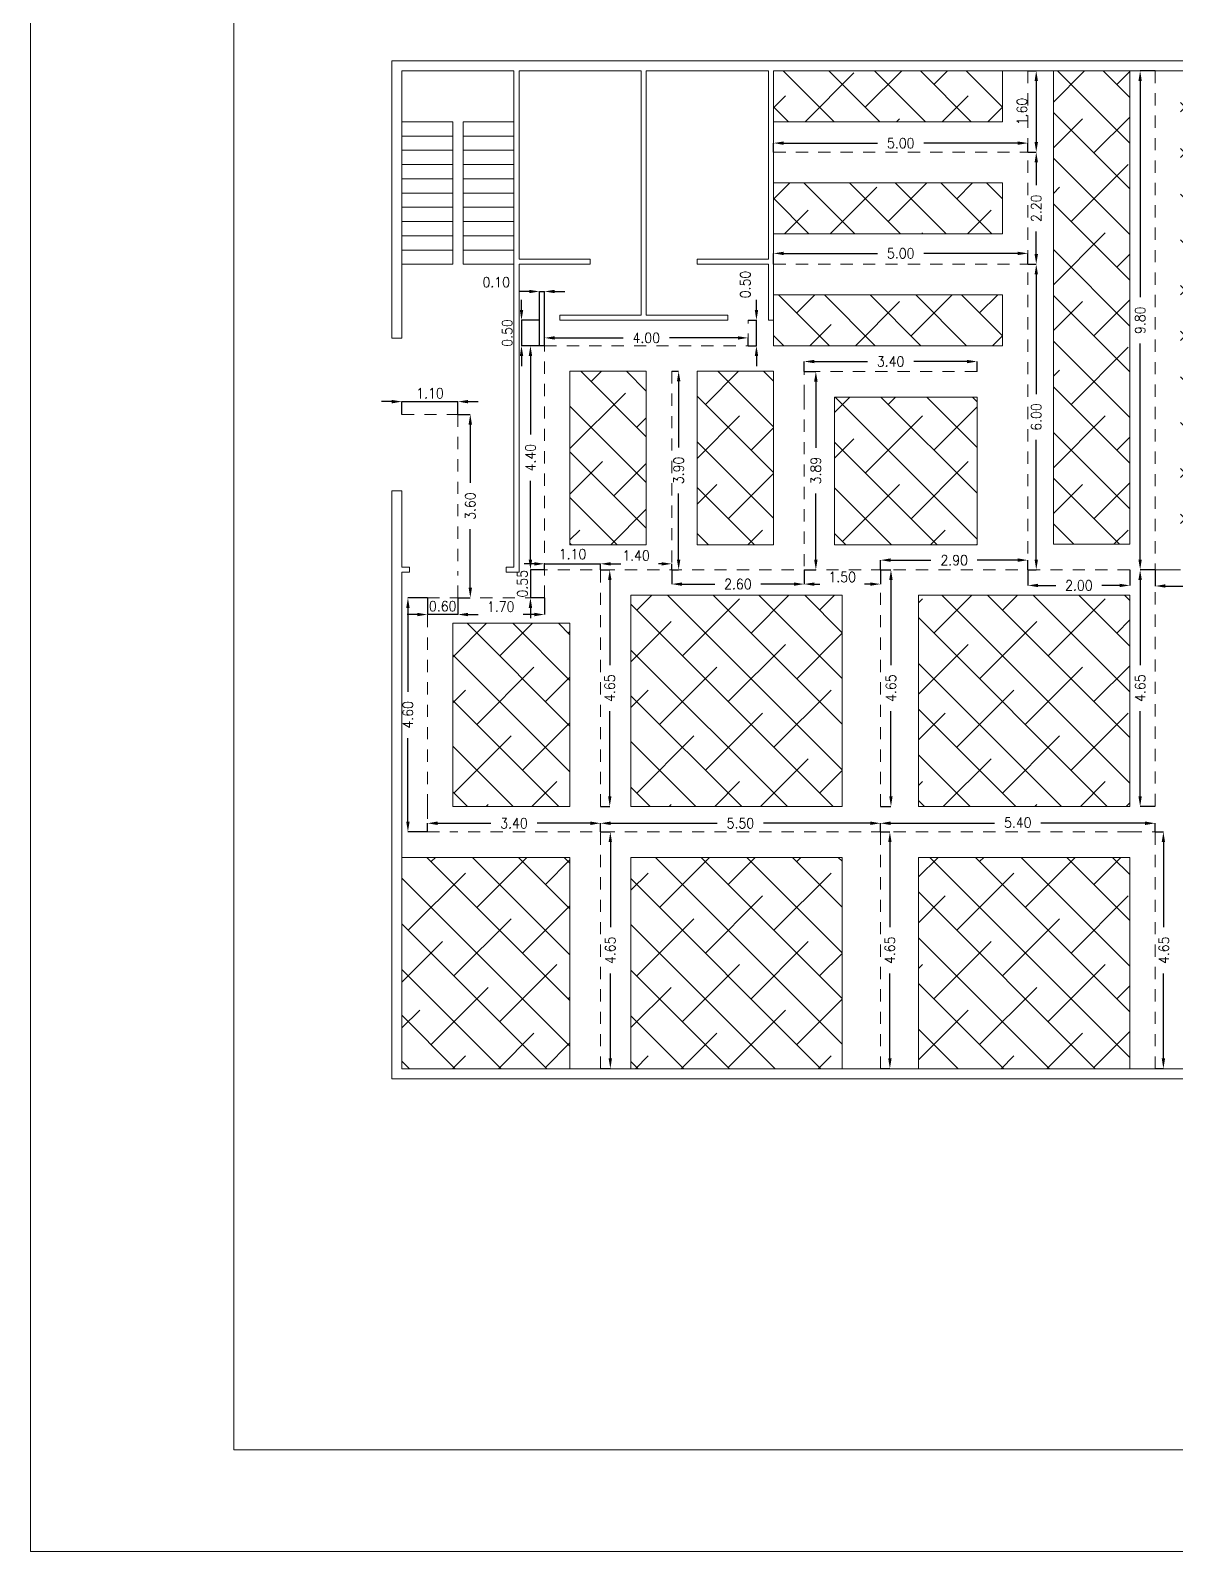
# Model space of a CAD drawing. Header units: inches. Extents: x 48 to 72981, y 3 to 49153.
# Drawn here: x 47.72 to 58.97, y 3 to 17.94 of the extents above; entities that cross this region are included whole.
import ezdxf

# ---------------------------------------------------------------- set-up
doc = ezdxf.new("R2010")
doc.units = ezdxf.units.IN
doc.linetypes.add('ACAD_ISO02W100', pattern=[15, 12, -3])
doc.layers.get('0').update_dxf_attribs({"lineweight": 9})
for name, color, linetype, lineweight in [('Plano1', 7, 'Continuous', 9), ('Plano3', 7, 'Continuous', 9), ('Plano3_rayas', 7, 'ACAD_ISO02W100', 9), ('VG', 7, 'Continuous', 9)]:
    doc.layers.add(name, color=color, linetype=linetype, lineweight=lineweight)
doc.styles.add('80-100', font='romans.shx', dxfattribs={"width": 0.9, "height": 0.1})
doc.dimstyles.new('MOD de 100_conlineas', dxfattribs={"dimtxt": 0.1, "dimasz": 0.1, "dimexe": 0, "dimexo": 0, "dimgap": 0.09, "dimtad": 1, "dimlfac": 2, "dimzin": 1, "dimdsep": 46, "dimtxsty": '80-100', "dimcen": 0.1, "dimclrd": 256, "dimclre": 256, "dimclrt": 256, "dimadec": 0, "dimazin": 0, "dimtfac": 1, "dimtix": 1, "dimtmove": 2, "dimatfit": 3, "dimfxl": 1, "dimtvp": 1.058824, "dimtolj": 1, "dimtzin": 1, "dimarcsym": 0})

# ---------------------------------------------------------------- blocks, each defined once
blk = doc.blocks.new('PLANTILLA')
at = {"layer": 'VG'}
for p, q in [((72862.71, 49224.711), (72862.71, 49195.011)), ((72864.71, 49196.011), (72864.71, 49223.711)), ((72903.71, 49196.011), (72864.71, 49196.011)), ((72862.71, 49195.011), (72904.71, 49195.011))]:
    blk.add_line(p, q, dxfattribs=at)
blk.add_lwpolyline([(72903.71, 49199.561), (72903.71, 49223.711), (72864.71, 49223.711), (72864.71, 49196.011), (72885.71, 49196.011), (72885.71, 49199.611)], dxfattribs=at)
blk = doc.blocks.new('*D247')
at = {"layer": 'Plano3', "lineweight": -2, "transparency": 16777216}
for p, q in [((51.268, 14.294), (51.168, 14.294)), ((51.368, 14.168), (51.368, 14.294)), ((51.368, 14.294), (51.918, 14.294)), ((51.918, 14.168), (51.918, 14.294)), ((52.018, 14.294), (52.118, 14.294))]:
    blk.add_line(p, q, dxfattribs=at)
at = {"layer": 'Plano3', "transparency": 16777216}
for points in [[(51.268, 14.311), (51.268, 14.277), (51.368, 14.294)], [(52.018, 14.311), (52.018, 14.277), (51.918, 14.294)]]:
    blk.add_solid(points, dxfattribs=at)
at = {"layer": 'Plano3', "transparency": 16777216, "insert": (51.643, 14.376), "char_height": 0.1, "attachment_point": 5, "style": '80-100'}
blk.add_mtext('\\A1;1.10', dxfattribs=at)
blk = doc.blocks.new('*D248')
at = {"layer": 'Plano3', "lineweight": -2, "transparency": 16777216}
for p, q in [((51.918, 14.168), (52.039, 14.168)), ((52.039, 14.068), (52.039, 13.495)), ((52.039, 12.468), (52.039, 13.04)), ((51.918, 12.368), (52.039, 12.368))]:
    blk.add_line(p, q, dxfattribs=at)
at = {"layer": 'Plano3', "transparency": 16777216}
for points in [[(52.022, 14.068), (52.056, 14.068), (52.039, 14.168)], [(52.022, 12.468), (52.056, 12.468), (52.039, 12.368)]]:
    blk.add_solid(points, dxfattribs=at)
at = {"layer": 'Plano3', "transparency": 16777216, "insert": (52.039, 13.268), "char_height": 0.1, "attachment_point": 5, "rotation": 90, "style": '80-100'}
blk.add_mtext('\\A1;3.60', dxfattribs=at)
blk = doc.blocks.new('*D249')
at = {"layer": 'Plano3', "lineweight": -2, "transparency": 16777216}
for p, q in [((51.618, 12.368), (51.618, 12.203)), ((51.918, 12.368), (51.918, 12.203)), ((51.518, 12.203), (51.418, 12.203)), ((51.918, 12.203), (51.618, 12.203)), ((52.018, 12.203), (52.118, 12.203))]:
    blk.add_line(p, q, dxfattribs=at)
at = {"layer": 'Plano3', "transparency": 16777216}
for points in [[(51.518, 12.22), (51.518, 12.186), (51.618, 12.203)], [(52.018, 12.22), (52.018, 12.186), (51.918, 12.203)]]:
    blk.add_solid(points, dxfattribs=at)
at = {"layer": 'Plano3', "transparency": 16777216, "insert": (51.768, 12.285), "char_height": 0.1, "attachment_point": 5, "style": '80-100'}
blk.add_mtext('\\A1;0.60', dxfattribs=at)
blk = doc.blocks.new('*D250')
at = {"layer": 'Plano3', "lineweight": -2, "transparency": 16777216}
for p, q in [((51.618, 12.368), (51.426, 12.368)), ((51.426, 12.268), (51.426, 11.445)), ((51.426, 10.168), (51.426, 10.99)), ((51.618, 10.068), (51.426, 10.068))]:
    blk.add_line(p, q, dxfattribs=at)
at = {"layer": 'Plano3', "transparency": 16777216}
for points in [[(51.41, 12.268), (51.443, 12.268), (51.426, 12.368)], [(51.41, 10.168), (51.443, 10.168), (51.426, 10.068)]]:
    blk.add_solid(points, dxfattribs=at)
at = {"layer": 'Plano3', "transparency": 16777216, "insert": (51.426, 11.218), "char_height": 0.1, "attachment_point": 5, "rotation": 90, "style": '80-100'}
blk.add_mtext('\\A1;4.60', dxfattribs=at)
blk = doc.blocks.new('*D245')
at = {"layer": 'Plano3', "lineweight": -2, "transparency": 16777216}
for p, q in [((53.318, 10.068), (53.415, 10.068)), ((53.415, 9.968), (53.415, 9.132)), ((53.415, 7.843), (53.415, 8.678)), ((53.318, 7.743), (53.415, 7.743))]:
    blk.add_line(p, q, dxfattribs=at)
at = {"layer": 'Plano3', "transparency": 16777216}
for points in [[(53.398, 9.968), (53.431, 9.968), (53.415, 10.068)], [(53.398, 7.843), (53.431, 7.843), (53.415, 7.743)]]:
    blk.add_solid(points, dxfattribs=at)
at = {"layer": 'Plano3', "transparency": 16777216, "insert": (53.415, 8.905), "char_height": 0.1, "attachment_point": 5, "rotation": 90, "style": '80-100'}
blk.add_mtext('\\A1;4.65', dxfattribs=at)
blk = doc.blocks.new('*D251')
at = {"layer": 'Plano3', "lineweight": -2, "transparency": 16777216}
for p, q in [((53.318, 12.643), (53.409, 12.643)), ((53.409, 12.543), (53.409, 11.707)), ((53.409, 10.418), (53.409, 11.253)), ((53.318, 10.318), (53.409, 10.318))]:
    blk.add_line(p, q, dxfattribs=at)
at = {"layer": 'Plano3', "transparency": 16777216}
for points in [[(53.393, 12.543), (53.426, 12.543), (53.409, 12.643)], [(53.393, 10.418), (53.426, 10.418), (53.409, 10.318)]]:
    blk.add_solid(points, dxfattribs=at)
at = {"layer": 'Plano3', "transparency": 16777216, "insert": (53.409, 11.48), "char_height": 0.1, "attachment_point": 5, "rotation": 90, "style": '80-100'}
blk.add_mtext('\\A1;4.65', dxfattribs=at)
blk = doc.blocks.new('*D252')
at = {"layer": 'Plano3', "lineweight": -2, "transparency": 16777216}
for p, q in [((51.918, 12.368), (51.918, 12.203)), ((52.768, 12.368), (52.768, 12.203)), ((52.018, 12.203), (52.117, 12.203)), ((52.668, 12.203), (52.559, 12.203))]:
    blk.add_line(p, q, dxfattribs=at)
at = {"layer": 'Plano3', "transparency": 16777216}
for points in [[(52.018, 12.22), (52.018, 12.186), (51.918, 12.203)], [(52.668, 12.22), (52.668, 12.186), (52.768, 12.203)]]:
    blk.add_solid(points, dxfattribs=at)
at = {"layer": 'Plano3', "transparency": 16777216, "insert": (52.338, 12.28), "char_height": 0.1, "attachment_point": 5, "style": '80-100'}
blk.add_mtext('\\A1;1.70', dxfattribs=at)
blk = doc.blocks.new('*D253')
at = {"layer": 'Plano3', "lineweight": -2, "transparency": 16777216}
for p, q in [((52.63, 12.743), (52.63, 12.843)), ((52.768, 12.643), (52.63, 12.643)), ((52.63, 12.643), (52.63, 12.368)), ((52.768, 12.368), (52.63, 12.368)), ((52.63, 12.268), (52.63, 12.168))]:
    blk.add_line(p, q, dxfattribs=at)
at = {"layer": 'Plano3', "transparency": 16777216}
for points in [[(52.613, 12.743), (52.647, 12.743), (52.63, 12.643)], [(52.613, 12.268), (52.647, 12.268), (52.63, 12.368)]]:
    blk.add_solid(points, dxfattribs=at)
at = {"layer": 'Plano3', "transparency": 16777216, "insert": (52.551, 12.505), "char_height": 0.1, "attachment_point": 5, "rotation": 90, "style": '80-100'}
blk.add_mtext('\\A1;0.55', dxfattribs=at)
blk = doc.blocks.new('*D254')
at = {"layer": 'Plano3', "lineweight": -2, "transparency": 16777216}
for p, q in [((52.542, 15.193), (52.542, 15.293)), ((52.718, 15.093), (52.542, 15.093)), ((52.542, 15.093), (52.542, 14.843)), ((52.718, 14.843), (52.542, 14.843)), ((52.542, 14.743), (52.542, 14.643))]:
    blk.add_line(p, q, dxfattribs=at)
at = {"layer": 'Plano3', "transparency": 16777216}
for points in [[(52.526, 15.193), (52.559, 15.193), (52.542, 15.093)], [(52.526, 14.743), (52.559, 14.743), (52.542, 14.843)]]:
    blk.add_solid(points, dxfattribs=at)
at = {"layer": 'Plano3', "transparency": 16777216, "insert": (52.402, 14.968), "char_height": 0.1, "attachment_point": 5, "rotation": 90, "style": '80-100'}
blk.add_mtext('\\A1;0.50', dxfattribs=at)
blk = doc.blocks.new('*D255')
at = {"layer": 'Plano3', "lineweight": -2, "transparency": 16777216}
for p, q in [((52.768, 14.843), (52.768, 14.92)), ((52.868, 14.92), (53.54, 14.92)), ((54.668, 14.92), (53.995, 14.92)), ((54.768, 14.843), (54.768, 14.92))]:
    blk.add_line(p, q, dxfattribs=at)
at = {"layer": 'Plano3', "transparency": 16777216}
for points in [[(52.868, 14.936), (52.868, 14.903), (52.768, 14.92)], [(54.668, 14.936), (54.668, 14.903), (54.768, 14.92)]]:
    blk.add_solid(points, dxfattribs=at)
at = {"layer": 'Plano3', "transparency": 16777216, "insert": (53.768, 14.92), "char_height": 0.1, "attachment_point": 5, "style": '80-100'}
blk.add_mtext('\\A1;4.00', dxfattribs=at)
blk = doc.blocks.new('*D256')
at = {"layer": 'Plano3', "lineweight": -2, "transparency": 16777216}
for p, q in [((52.768, 14.843), (52.63, 14.843)), ((52.63, 14.743), (52.63, 13.97)), ((52.63, 12.743), (52.63, 13.515)), ((52.768, 12.643), (52.63, 12.643))]:
    blk.add_line(p, q, dxfattribs=at)
at = {"layer": 'Plano3', "transparency": 16777216}
for points in [[(52.613, 14.743), (52.647, 14.743), (52.63, 14.843)], [(52.613, 12.743), (52.647, 12.743), (52.63, 12.643)]]:
    blk.add_solid(points, dxfattribs=at)
at = {"layer": 'Plano3', "transparency": 16777216, "insert": (52.63, 13.743), "char_height": 0.1, "attachment_point": 5, "rotation": 90, "style": '80-100'}
blk.add_mtext('\\A1;4.40', dxfattribs=at)
blk = doc.blocks.new('*D257')
at = {"layer": 'Plano3', "lineweight": -2, "transparency": 16777216}
for p, q in [((52.618, 15.376), (52.518, 15.376)), ((52.718, 14.843), (52.718, 15.376)), ((52.718, 15.376), (52.768, 15.376)), ((52.768, 14.843), (52.768, 15.376)), ((52.868, 15.376), (52.968, 15.376))]:
    blk.add_line(p, q, dxfattribs=at)
at = {"layer": 'Plano3', "transparency": 16777216}
for points in [[(52.618, 15.392), (52.618, 15.359), (52.718, 15.376)], [(52.868, 15.392), (52.868, 15.359), (52.768, 15.376)]]:
    blk.add_solid(points, dxfattribs=at)
at = {"layer": 'Plano3', "transparency": 16777216, "insert": (52.294, 15.467), "char_height": 0.1, "attachment_point": 5, "style": '80-100'}
blk.add_mtext('\\A1;0.10', dxfattribs=at)
blk = doc.blocks.new('*D258')
at = {"layer": 'Plano3', "lineweight": -2, "transparency": 16777216}
for p, q in [((54.85, 15.193), (54.85, 15.293)), ((54.768, 15.093), (54.85, 15.093)), ((54.85, 14.843), (54.85, 15.093)), ((54.768, 14.843), (54.85, 14.843)), ((54.85, 14.743), (54.85, 14.643))]:
    blk.add_line(p, q, dxfattribs=at)
at = {"layer": 'Plano3', "transparency": 16777216}
for points in [[(54.834, 15.193), (54.867, 15.193), (54.85, 15.093)], [(54.834, 14.743), (54.867, 14.743), (54.85, 14.843)]]:
    blk.add_solid(points, dxfattribs=at)
at = {"layer": 'Plano3', "transparency": 16777216, "insert": (54.741, 15.444), "char_height": 0.1, "attachment_point": 5, "rotation": 90, "style": '80-100'}
blk.add_mtext('\\A1;0.50', dxfattribs=at)
blk = doc.blocks.new('*D259')
at = {"layer": 'Plano3', "lineweight": -2, "transparency": 16777216}
for p, q in [((52.668, 12.701), (52.568, 12.701)), ((52.768, 12.643), (52.768, 12.701)), ((52.768, 12.701), (53.318, 12.701)), ((53.318, 12.643), (53.318, 12.701)), ((53.418, 12.701), (53.518, 12.701))]:
    blk.add_line(p, q, dxfattribs=at)
at = {"layer": 'Plano3', "transparency": 16777216}
for points in [[(52.668, 12.717), (52.668, 12.684), (52.768, 12.701)], [(53.418, 12.717), (53.418, 12.684), (53.318, 12.701)]]:
    blk.add_solid(points, dxfattribs=at)
at = {"layer": 'Plano3', "transparency": 16777216, "insert": (53.044, 12.796), "char_height": 0.1, "attachment_point": 5, "style": '80-100'}
blk.add_mtext('\\A1;1.10', dxfattribs=at)
blk = doc.blocks.new('*D260')
at = {"layer": 'Plano3', "lineweight": -2, "transparency": 16777216}
for p, q in [((53.318, 10.068), (53.318, 10.153)), ((53.418, 10.153), (54.465, 10.153)), ((55.968, 10.153), (54.92, 10.153)), ((56.068, 10.068), (56.068, 10.153))]:
    blk.add_line(p, q, dxfattribs=at)
at = {"layer": 'Plano3', "transparency": 16777216}
for points in [[(53.418, 10.17), (53.418, 10.136), (53.318, 10.153)], [(55.968, 10.17), (55.968, 10.136), (56.068, 10.153)]]:
    blk.add_solid(points, dxfattribs=at)
at = {"layer": 'Plano3', "transparency": 16777216, "insert": (54.693, 10.153), "char_height": 0.1, "attachment_point": 5, "style": '80-100'}
blk.add_mtext('\\A1;5.50', dxfattribs=at)
blk = doc.blocks.new('*D261')
at = {"layer": 'Plano3', "lineweight": -2, "transparency": 16777216}
for p, q in [((51.618, 10.068), (51.618, 10.153)), ((51.718, 10.153), (52.24, 10.153)), ((53.218, 10.153), (52.695, 10.153)), ((53.318, 10.068), (53.318, 10.153))]:
    blk.add_line(p, q, dxfattribs=at)
at = {"layer": 'Plano3', "transparency": 16777216}
for points in [[(51.718, 10.17), (51.718, 10.136), (51.618, 10.153)], [(53.218, 10.17), (53.218, 10.136), (53.318, 10.153)]]:
    blk.add_solid(points, dxfattribs=at)
at = {"layer": 'Plano3', "transparency": 16777216, "insert": (52.468, 10.153), "char_height": 0.1, "attachment_point": 5, "style": '80-100'}
blk.add_mtext('\\A1;3.40', dxfattribs=at)
blk = doc.blocks.new('*D263')
at = {"layer": 'Plano3', "lineweight": -2, "transparency": 16777216}
for p, q in [((56.068, 10.068), (56.161, 10.068)), ((56.161, 9.968), (56.161, 9.132)), ((56.161, 7.843), (56.161, 8.678)), ((56.068, 7.743), (56.161, 7.743))]:
    blk.add_line(p, q, dxfattribs=at)
at = {"layer": 'Plano3', "transparency": 16777216}
for points in [[(56.145, 9.968), (56.178, 9.968), (56.161, 10.068)], [(56.145, 7.843), (56.178, 7.843), (56.161, 7.743)]]:
    blk.add_solid(points, dxfattribs=at)
at = {"layer": 'Plano3', "transparency": 16777216, "insert": (56.161, 8.905), "char_height": 0.1, "attachment_point": 5, "rotation": 90, "style": '80-100'}
blk.add_mtext('\\A1;4.65', dxfattribs=at)
blk = doc.blocks.new('*D264')
at = {"layer": 'Plano3', "lineweight": -2, "transparency": 16777216}
for p, q in [((56.068, 12.643), (56.172, 12.643)), ((56.172, 12.543), (56.172, 11.707)), ((56.172, 10.418), (56.172, 11.253)), ((56.068, 10.318), (56.172, 10.318))]:
    blk.add_line(p, q, dxfattribs=at)
at = {"layer": 'Plano3', "transparency": 16777216}
for points in [[(56.155, 12.543), (56.188, 12.543), (56.172, 12.643)], [(56.155, 10.418), (56.188, 10.418), (56.172, 10.318)]]:
    blk.add_solid(points, dxfattribs=at)
at = {"layer": 'Plano3', "transparency": 16777216, "insert": (56.172, 11.48), "char_height": 0.1, "attachment_point": 5, "rotation": 90, "style": '80-100'}
blk.add_mtext('\\A1;4.65', dxfattribs=at)
blk = doc.blocks.new('*D265')
at = {"layer": 'Plano3', "lineweight": -2, "transparency": 16777216}
for p, q in [((53.318, 12.643), (53.318, 12.701)), ((53.418, 12.701), (53.447, 12.701)), ((53.918, 12.701), (53.889, 12.701)), ((54.018, 12.643), (54.018, 12.701))]:
    blk.add_line(p, q, dxfattribs=at)
at = {"layer": 'Plano3', "transparency": 16777216}
for points in [[(53.418, 12.717), (53.418, 12.684), (53.318, 12.701)], [(53.918, 12.717), (53.918, 12.684), (54.018, 12.701)]]:
    blk.add_solid(points, dxfattribs=at)
at = {"layer": 'Plano3', "transparency": 16777216, "insert": (53.668, 12.782), "char_height": 0.1, "attachment_point": 5, "style": '80-100'}
blk.add_mtext('\\A1;1.40', dxfattribs=at)
blk = doc.blocks.new('*D266')
at = {"layer": 'Plano3', "lineweight": -2, "transparency": 16777216}
for p, q in [((54.018, 14.593), (54.086, 14.593)), ((54.086, 14.493), (54.086, 13.845)), ((54.086, 12.743), (54.086, 13.39)), ((54.018, 12.643), (54.086, 12.643))]:
    blk.add_line(p, q, dxfattribs=at)
at = {"layer": 'Plano3', "transparency": 16777216}
for points in [[(54.069, 14.493), (54.103, 14.493), (54.086, 14.593)], [(54.069, 12.743), (54.103, 12.743), (54.086, 12.643)]]:
    blk.add_solid(points, dxfattribs=at)
at = {"layer": 'Plano3', "transparency": 16777216, "insert": (54.086, 13.618), "char_height": 0.1, "attachment_point": 5, "rotation": 90, "style": '80-100'}
blk.add_mtext('\\A1;3.90', dxfattribs=at)
blk = doc.blocks.new('*D267')
at = {"layer": 'Plano3', "lineweight": -2, "transparency": 16777216}
for p, q in [((55.318, 12.643), (55.318, 12.502)), ((56.068, 12.643), (56.068, 12.502)), ((55.418, 12.502), (55.472, 12.502)), ((55.968, 12.502), (55.913, 12.502))]:
    blk.add_line(p, q, dxfattribs=at)
at = {"layer": 'Plano3', "transparency": 16777216}
for points in [[(55.418, 12.518), (55.418, 12.485), (55.318, 12.502)], [(55.968, 12.518), (55.968, 12.485), (56.068, 12.502)]]:
    blk.add_solid(points, dxfattribs=at)
at = {"layer": 'Plano3', "transparency": 16777216, "insert": (55.693, 12.571), "char_height": 0.1, "attachment_point": 5, "style": '80-100'}
blk.add_mtext('\\A1;1.50', dxfattribs=at)
blk = doc.blocks.new('*D246')
at = {"layer": 'Plano3', "lineweight": -2, "transparency": 16777216}
for p, q in [((54.018, 12.643), (54.018, 12.502)), ((55.318, 12.643), (55.318, 12.502)), ((54.118, 12.502), (54.44, 12.502)), ((55.218, 12.502), (54.895, 12.502))]:
    blk.add_line(p, q, dxfattribs=at)
at = {"layer": 'Plano3', "transparency": 16777216}
for points in [[(54.118, 12.518), (54.118, 12.485), (54.018, 12.502)], [(55.218, 12.518), (55.218, 12.485), (55.318, 12.502)]]:
    blk.add_solid(points, dxfattribs=at)
at = {"layer": 'Plano3', "transparency": 16777216, "insert": (54.668, 12.502), "char_height": 0.1, "attachment_point": 5, "style": '80-100'}
blk.add_mtext('\\A1;2.60', dxfattribs=at)
blk = doc.blocks.new('*D268')
at = {"layer": 'Plano3', "lineweight": -2, "transparency": 16777216}
for p, q in [((57.518, 17.543), (57.599, 17.543)), ((57.599, 17.443), (57.599, 16.843)), ((57.518, 16.743), (57.599, 16.743))]:
    blk.add_line(p, q, dxfattribs=at)
at = {"layer": 'Plano3', "transparency": 16777216}
for points in [[(57.583, 17.443), (57.616, 17.443), (57.599, 17.543)], [(57.583, 16.843), (57.616, 16.843), (57.599, 16.743)]]:
    blk.add_solid(points, dxfattribs=at)
at = {"layer": 'Plano3', "transparency": 16777216, "insert": (57.459, 17.143), "char_height": 0.1, "attachment_point": 5, "rotation": 90, "style": '80-100'}
blk.add_mtext('\\A1;1.60', dxfattribs=at)
blk = doc.blocks.new('*D269')
at = {"layer": 'Plano3', "lineweight": -2, "transparency": 16777216}
for p, q in [((57.518, 16.743), (57.599, 16.743)), ((57.599, 16.643), (57.599, 16.42)), ((57.599, 15.743), (57.599, 15.965)), ((57.518, 15.643), (57.599, 15.643))]:
    blk.add_line(p, q, dxfattribs=at)
at = {"layer": 'Plano3', "transparency": 16777216}
for points in [[(57.583, 16.643), (57.616, 16.643), (57.599, 16.743)], [(57.583, 15.743), (57.616, 15.743), (57.599, 15.643)]]:
    blk.add_solid(points, dxfattribs=at)
at = {"layer": 'Plano3', "transparency": 16777216, "insert": (57.599, 16.193), "char_height": 0.1, "attachment_point": 5, "rotation": 90, "style": '80-100'}
blk.add_mtext('\\A1;2.20', dxfattribs=at)
blk = doc.blocks.new('*D270')
at = {"layer": 'Plano3', "lineweight": -2, "transparency": 16777216}
for p, q in [((57.518, 15.643), (57.599, 15.643)), ((57.599, 15.543), (57.599, 14.368)), ((57.599, 12.743), (57.599, 13.918)), ((57.518, 12.643), (57.599, 12.643))]:
    blk.add_line(p, q, dxfattribs=at)
at = {"layer": 'Plano3', "transparency": 16777216}
for points in [[(57.583, 15.543), (57.616, 15.543), (57.599, 15.643)], [(57.583, 12.743), (57.616, 12.743), (57.599, 12.643)]]:
    blk.add_solid(points, dxfattribs=at)
at = {"layer": 'Plano3', "transparency": 16777216, "insert": (57.599, 14.143), "char_height": 0.1, "attachment_point": 5, "rotation": 90, "style": '80-100'}
blk.add_mtext('\\A1;6.00', dxfattribs=at)
blk = doc.blocks.new('*D271')
at = {"layer": 'Plano3', "lineweight": -2, "transparency": 16777216}
for p, q in [((55.018, 16.743), (55.018, 16.833)), ((55.118, 16.833), (56.04, 16.833)), ((57.418, 16.833), (56.495, 16.833)), ((57.518, 16.743), (57.518, 16.833))]:
    blk.add_line(p, q, dxfattribs=at)
at = {"layer": 'Plano3', "transparency": 16777216}
for points in [[(55.118, 16.849), (55.118, 16.816), (55.018, 16.833)], [(57.418, 16.849), (57.418, 16.816), (57.518, 16.833)]]:
    blk.add_solid(points, dxfattribs=at)
at = {"layer": 'Plano3', "transparency": 16777216, "insert": (56.268, 16.833), "char_height": 0.1, "attachment_point": 5, "style": '80-100'}
blk.add_mtext('\\A1;5.00', dxfattribs=at)
blk = doc.blocks.new('*D272')
at = {"layer": 'Plano3', "lineweight": -2, "transparency": 16777216}
for p, q in [((55.018, 15.643), (55.018, 15.75)), ((55.118, 15.75), (56.04, 15.75)), ((57.418, 15.75), (56.495, 15.75)), ((57.518, 15.643), (57.518, 15.75))]:
    blk.add_line(p, q, dxfattribs=at)
at = {"layer": 'Plano3', "transparency": 16777216}
for points in [[(55.118, 15.766), (55.118, 15.733), (55.018, 15.75)], [(57.418, 15.766), (57.418, 15.733), (57.518, 15.75)]]:
    blk.add_solid(points, dxfattribs=at)
at = {"layer": 'Plano3', "transparency": 16777216, "insert": (56.268, 15.75), "char_height": 0.1, "attachment_point": 5, "style": '80-100'}
blk.add_mtext('\\A1;5.00', dxfattribs=at)
blk = doc.blocks.new('*D273')
at = {"layer": 'Plano3', "lineweight": -2, "transparency": 16777216}
for p, q in [((55.318, 14.59), (55.318, 14.688)), ((55.418, 14.688), (55.94, 14.688)), ((56.918, 14.688), (56.395, 14.688)), ((57.018, 14.59), (57.018, 14.688))]:
    blk.add_line(p, q, dxfattribs=at)
at = {"layer": 'Plano3', "transparency": 16777216}
for points in [[(55.418, 14.704), (55.418, 14.671), (55.318, 14.688)], [(56.918, 14.704), (56.918, 14.671), (57.018, 14.688)]]:
    blk.add_solid(points, dxfattribs=at)
at = {"layer": 'Plano3', "transparency": 16777216, "insert": (56.168, 14.688), "char_height": 0.1, "attachment_point": 5, "style": '80-100'}
blk.add_mtext('\\A1;3.40', dxfattribs=at)
blk = doc.blocks.new('*D274')
at = {"layer": 'Plano3', "lineweight": -2, "transparency": 16777216}
for p, q in [((55.318, 14.59), (55.434, 14.59)), ((55.434, 14.49), (55.434, 13.841)), ((55.434, 12.743), (55.434, 13.391)), ((55.318, 12.643), (55.434, 12.643))]:
    blk.add_line(p, q, dxfattribs=at)
at = {"layer": 'Plano3', "transparency": 16777216}
for points in [[(55.417, 14.49), (55.451, 14.49), (55.434, 14.59)], [(55.417, 12.743), (55.451, 12.743), (55.434, 12.643)]]:
    blk.add_solid(points, dxfattribs=at)
at = {"layer": 'Plano3', "transparency": 16777216, "insert": (55.434, 13.616), "char_height": 0.1, "attachment_point": 5, "rotation": 90, "style": '80-100'}
blk.add_mtext('\\A1;3.89', dxfattribs=at)
blk = doc.blocks.new('*D275')
at = {"layer": 'Plano3', "lineweight": -2, "transparency": 16777216}
for p, q in [((56.068, 12.643), (56.068, 12.737)), ((56.168, 12.737), (56.565, 12.737)), ((57.418, 12.737), (57.02, 12.737)), ((57.518, 12.643), (57.518, 12.737))]:
    blk.add_line(p, q, dxfattribs=at)
at = {"layer": 'Plano3', "transparency": 16777216}
for points in [[(56.168, 12.754), (56.168, 12.721), (56.068, 12.737)], [(57.418, 12.754), (57.418, 12.721), (57.518, 12.737)]]:
    blk.add_solid(points, dxfattribs=at)
at = {"layer": 'Plano3', "transparency": 16777216, "insert": (56.793, 12.737), "char_height": 0.1, "attachment_point": 5, "style": '80-100'}
blk.add_mtext('\\A1;2.90', dxfattribs=at)
blk = doc.blocks.new('*D276')
at = {"layer": 'Plano3', "lineweight": -2, "transparency": 16777216}
for p, q in [((57.518, 12.643), (57.518, 12.489)), ((58.518, 12.643), (58.518, 12.489)), ((57.618, 12.489), (57.79, 12.489)), ((58.418, 12.489), (58.245, 12.489))]:
    blk.add_line(p, q, dxfattribs=at)
at = {"layer": 'Plano3', "transparency": 16777216}
for points in [[(57.618, 12.505), (57.618, 12.472), (57.518, 12.489)], [(58.418, 12.505), (58.418, 12.472), (58.518, 12.489)]]:
    blk.add_solid(points, dxfattribs=at)
at = {"layer": 'Plano3', "transparency": 16777216, "insert": (58.018, 12.489), "char_height": 0.1, "attachment_point": 5, "style": '80-100'}
blk.add_mtext('\\A1;2.00', dxfattribs=at)
blk = doc.blocks.new('*D277')
at = {"layer": 'Plano3', "lineweight": -2, "transparency": 16777216}
for p, q in [((58.768, 17.543), (58.62, 17.543)), ((58.62, 17.443), (58.62, 15.32)), ((58.62, 12.743), (58.62, 14.865)), ((58.768, 12.643), (58.62, 12.643))]:
    blk.add_line(p, q, dxfattribs=at)
at = {"layer": 'Plano3', "transparency": 16777216}
for points in [[(58.603, 17.443), (58.636, 17.443), (58.62, 17.543)], [(58.603, 12.743), (58.636, 12.743), (58.62, 12.643)]]:
    blk.add_solid(points, dxfattribs=at)
at = {"layer": 'Plano3', "transparency": 16777216, "insert": (58.62, 15.093), "char_height": 0.1, "attachment_point": 5, "rotation": 90, "style": '80-100'}
blk.add_mtext('\\A1;9.80', dxfattribs=at)
blk = doc.blocks.new('*D278')
at = {"layer": 'Plano3', "lineweight": -2, "transparency": 16777216}
for p, q in [((58.768, 12.643), (58.768, 12.483)), ((60.018, 12.643), (60.018, 12.483)), ((58.868, 12.483), (59.165, 12.483)), ((59.918, 12.483), (59.62, 12.483))]:
    blk.add_line(p, q, dxfattribs=at)
at = {"layer": 'Plano3', "transparency": 16777216}
for points in [[(58.868, 12.5), (58.868, 12.467), (58.768, 12.483)], [(59.918, 12.5), (59.918, 12.467), (60.018, 12.483)]]:
    blk.add_solid(points, dxfattribs=at)
at = {"layer": 'Plano3', "transparency": 16777216, "insert": (59.393, 12.483), "char_height": 0.1, "attachment_point": 5, "style": '80-100'}
blk.add_mtext('\\A1;2.50', dxfattribs=at)
blk = doc.blocks.new('*D297')
at = {"layer": 'Plano3', "lineweight": -2, "transparency": 16777216}
for p, q in [((58.768, 12.643), (58.62, 12.643)), ((58.62, 12.543), (58.62, 11.707)), ((58.62, 10.418), (58.62, 11.253)), ((58.768, 10.318), (58.62, 10.318))]:
    blk.add_line(p, q, dxfattribs=at)
at = {"layer": 'Plano3', "transparency": 16777216}
for points in [[(58.603, 12.543), (58.636, 12.543), (58.62, 12.643)], [(58.603, 10.418), (58.636, 10.418), (58.62, 10.318)]]:
    blk.add_solid(points, dxfattribs=at)
at = {"layer": 'Plano3', "transparency": 16777216, "insert": (58.62, 11.48), "char_height": 0.1, "attachment_point": 5, "rotation": 90, "style": '80-100'}
blk.add_mtext('\\A1;4.65', dxfattribs=at)
blk = doc.blocks.new('*D298')
at = {"layer": 'Plano3', "lineweight": -2, "transparency": 16777216}
for p, q in [((58.768, 10.068), (58.848, 10.068)), ((58.848, 9.968), (58.848, 9.132)), ((58.848, 7.843), (58.848, 8.678)), ((58.768, 7.743), (58.848, 7.743))]:
    blk.add_line(p, q, dxfattribs=at)
at = {"layer": 'Plano3', "transparency": 16777216}
for points in [[(58.832, 9.968), (58.865, 9.968), (58.848, 10.068)], [(58.832, 7.843), (58.865, 7.843), (58.848, 7.743)]]:
    blk.add_solid(points, dxfattribs=at)
at = {"layer": 'Plano3', "transparency": 16777216, "insert": (58.853, 8.905), "char_height": 0.1, "attachment_point": 5, "rotation": 90, "style": '80-100'}
blk.add_mtext('\\A1;4.65', dxfattribs=at)
blk = doc.blocks.new('*D299')
at = {"layer": 'Plano3', "lineweight": -2, "transparency": 16777216}
for p, q in [((56.068, 10.068), (56.068, 10.153)), ((56.168, 10.153), (57.19, 10.153)), ((58.668, 10.153), (57.645, 10.153)), ((58.768, 10.068), (58.768, 10.153))]:
    blk.add_line(p, q, dxfattribs=at)
at = {"layer": 'Plano3', "transparency": 16777216}
for points in [[(56.168, 10.17), (56.168, 10.136), (56.068, 10.153)], [(58.668, 10.17), (58.668, 10.136), (58.768, 10.153)]]:
    blk.add_solid(points, dxfattribs=at)
at = {"layer": 'Plano3', "transparency": 16777216, "insert": (57.418, 10.16), "char_height": 0.1, "attachment_point": 5, "style": '80-100'}
blk.add_mtext('\\A1;5.40', dxfattribs=at)

msp = doc.modelspace()

# ---------------------------------------------------------------- hatches: boundary and pattern name
at = {"layer": 'Plano3'}
h = msp.add_hatch(dxfattribs=at)
h.set_pattern_fill('ANSI38', color=256, scale=0.1, angle=-90)
h.set_pattern_definition([(315, (37.51015, 33.79807), (0.2245064, 0.2245064), []), (45, (37.51015, 33.79807), (0.2245064, 0.6735192), [0.79375, -0.47625])])
h.paths.add_polyline_path([(57.2676, 15.9425), (57.2676, 16.4425), (55.0176, 16.4425), (55.0176, 15.9425)])
h.paths.add_polyline_path([(57.2676, 17.0425), (57.2676, 17.5425), (55.0176, 17.5425), (55.0176, 17.0425)])
h.paths.add_polyline_path([(57.2676, 14.8425), (57.2676, 15.3425), (55.0176, 15.3425), (55.0176, 14.8425)])
h.paths.add_polyline_path([(57.0176, 12.8872), (57.0176, 14.3372), (55.6176, 14.3372), (55.6176, 12.8872)])
h.paths.add_polyline_path([(55.0176, 14.5925), (54.2676, 14.5925), (54.2676, 12.8872), (55.0176, 12.8872)])
h.paths.add_polyline_path([(53.7676, 14.5925), (53.0176, 14.5925), (53.0176, 12.8872), (53.7676, 12.8872)])
h.paths.add_polyline_path([(57.7676, 12.8925), (58.5176, 12.8925), (58.5176, 17.5425), (57.7676, 17.5425)])
h.paths.add_polyline_path([(59.0176, 12.8925), (59.7676, 12.8925), (59.7676, 17.5425), (59.0176, 17.5425)])
h.paths.add_polyline_path([(58.5176, 10.3175), (58.5176, 12.3925), (56.4426, 12.3925), (56.4426, 10.3175)])
h.paths.add_polyline_path([(58.5176, 7.7425), (58.5176, 9.8175), (56.4426, 9.8175), (56.4426, 7.7425)])
h.paths.add_polyline_path([(55.6926, 10.3175), (55.6926, 12.3925), (53.6176, 12.3925), (53.6176, 10.3175)])
h.paths.add_polyline_path([(55.6926, 9.8175), (53.6176, 9.8175), (53.6176, 7.7425), (55.6926, 7.7425)])
h.paths.add_polyline_path([(51.8676, 10.3175), (53.0176, 10.3175), (53.0176, 12.1175), (51.8676, 12.1175)])
h.paths.add_polyline_path([(53.0176, 9.8175), (51.3676, 9.8175), (51.3676, 7.7425), (53.0176, 7.7425)])

# ---------------------------------------------------------------- linework, layer by layer
at = {"layer": 'Plano1'}
for p, q in [((51.2676, 7.6425), (51.2676, 7.7425)), ((69.3926, 7.6425), (51.2676, 7.6425)), ((51.3676, 7.7425), (69.2926, 7.7425))]:
    msp.add_line(p, q, dxfattribs=at)
at = {"layer": 'Plano3'}
for p, q in [((51.2676, 14.9175), (51.2676, 17.6425)), ((69.3926, 17.6425), (51.2676, 17.6425)), ((52.4676, 17.5425), (51.3676, 17.5425)), ((51.3676, 17.5425), (51.3676, 14.9175)), ((51.3676, 17.5425), (51.3676, 17.0425)), ((51.3676, 17.5425), (52.4676, 17.5425)), ((52.4676, 12.6675), (52.4676, 17.5425)), ((52.4676, 15.6425), (52.4676, 17.5425)), ((52.5176, 15.7925), (52.5176, 17.5425)), ((52.5176, 17.5425), (52.5676, 17.5425)), ((53.7176, 17.5425), (52.5676, 17.5425)), ((53.7176, 17.5425), (53.7176, 15.1425)), ((53.7676, 17.5425), (53.7676, 15.1425)), ((53.8176, 17.5425), (53.7676, 17.5425)), ((54.9676, 17.5425), (53.8176, 17.5425)), ((54.9676, 15.6925), (54.9676, 17.5425)), ((55.0176, 17.5425), (55.0176, 15.0925)), ((55.0176, 17.5425), (69.1676, 17.5425)), ((51.3676, 16.9025), (51.3676, 17.0425)), ((51.8676, 17.0425), (51.3676, 17.0425)), ((51.8676, 15.6425), (51.8676, 17.0425)), ((51.9676, 15.6425), (51.9676, 17.0425)), ((51.9676, 17.0425), (52.4676, 17.0425)), ((51.3676, 16.7625), (51.3676, 16.9025)), ((51.3676, 16.9025), (51.8676, 16.9025)), ((52.4676, 16.9025), (51.9676, 16.9025)), ((51.3676, 16.6225), (51.3676, 16.7625)), ((51.3676, 16.7625), (51.8676, 16.7625)), ((52.4676, 16.7625), (51.9676, 16.7625)), ((51.3676, 16.4825), (51.3676, 16.6225)), ((51.3676, 16.6225), (51.8676, 16.6225)), ((52.4676, 16.6225), (51.9676, 16.6225)), ((51.3676, 16.3425), (51.3676, 16.4825)), ((51.3676, 16.4825), (51.8676, 16.4825)), ((52.4676, 16.4825), (51.9676, 16.4825)), ((51.3676, 16.2025), (51.3676, 16.3425)), ((51.3676, 16.3425), (51.8676, 16.3425)), ((52.4676, 16.3425), (51.9676, 16.3425)), ((51.3676, 16.0625), (51.3676, 16.2025)), ((51.3676, 16.2025), (51.8676, 16.2025)), ((52.4676, 16.2025), (51.9676, 16.2025)), ((51.3676, 15.9225), (51.3676, 16.0625)), ((51.3676, 16.0625), (51.8676, 16.0625)), ((52.4676, 16.0625), (51.9676, 16.0625)), ((51.3676, 15.7825), (51.3676, 15.9225)), ((51.3676, 15.9225), (51.8676, 15.9225)), ((52.4676, 15.9225), (51.9676, 15.9225)), ((51.3676, 15.6425), (51.3676, 15.7825)), ((51.3676, 15.7825), (51.8676, 15.7825)), ((52.4676, 15.7825), (51.9676, 15.7825)), ((52.5176, 15.6925), (52.5176, 15.7925)), ((53.2176, 15.6925), (52.5176, 15.6925)), ((53.2176, 15.6425), (53.2176, 15.6925)), ((54.2676, 15.6425), (54.2676, 15.6925)), ((54.2676, 15.6925), (54.9676, 15.6925)), ((52.5176, 15.6425), (53.2176, 15.6425)), ((52.5176, 15.6425), (52.5176, 15.1425)), ((54.9676, 15.6425), (54.2676, 15.6425)), ((54.9676, 15.1425), (54.9676, 15.6425)), ((52.5176, 15.1425), (52.5176, 15.0925)), ((52.5176, 12.6175), (52.5176, 15.0925)), ((52.7176, 15.0925), (52.7176, 14.8425)), ((52.9176, 15.1425), (53.7176, 15.1425)), ((52.9176, 15.1175), (52.9176, 15.1425)), ((52.9176, 15.1175), (52.9176, 15.0925)), ((52.9176, 15.0925), (54.5676, 15.0925)), ((53.7676, 15.1425), (54.5676, 15.1425)), ((54.5676, 15.1175), (54.5676, 15.1425)), ((54.5676, 15.1175), (54.5676, 15.0925)), ((54.9676, 15.1425), (54.9676, 15.0925)), ((55.0176, 15.0925), (54.9676, 15.0925)), ((51.3676, 14.9175), (51.2676, 14.9175)), ((52.7176, 14.8425), (52.7676, 14.8425)), ((51.2676, 7.7425), (51.2676, 13.4175)), ((51.3676, 13.4175), (51.2676, 13.4175)), ((51.3676, 13.4175), (51.3676, 12.6675)), ((51.3676, 12.6675), (51.4426, 12.6675)), ((51.3676, 12.6175), (51.4426, 12.6175)), ((51.3676, 12.6175), (51.3676, 12.5925)), ((51.3676, 12.5925), (51.3676, 7.7425)), ((51.4426, 12.6675), (51.4426, 12.6175)), ((52.3926, 12.6675), (52.3926, 12.6175)), ((52.4676, 12.6675), (52.3926, 12.6675)), ((52.5176, 12.6175), (52.3926, 12.6175)), ((58.7676, 12.6425), (59.0176, 12.6425))]:
    msp.add_line(p, q, dxfattribs=at)
for points in [[(57.2676, 17.5425), (57.2676, 17.0425), (55.0176, 17.0425), (55.0176, 17.5425)], [(57.7676, 17.5425), (57.7676, 12.8925), (58.5176, 12.8925), (58.5176, 17.5425)], [(57.2676, 16.4425), (57.2676, 15.9425), (55.0176, 15.9425), (55.0176, 16.4425)], [(57.2676, 15.3425), (57.2676, 14.8425), (55.0176, 14.8425), (55.0176, 15.3425)], [(53.0176, 14.5925), (53.0176, 12.8872), (53.7676, 12.8872), (53.7676, 14.5925)], [(55.0176, 14.5925), (55.0176, 12.8872), (54.2676, 12.8872), (54.2676, 14.5925)], [(57.0176, 14.3372), (57.0176, 12.8872), (55.6176, 12.8872), (55.6176, 14.3372)], [(55.6926, 12.3925), (55.6926, 10.3175), (53.6176, 10.3175), (53.6176, 12.3925)], [(58.5176, 12.3925), (58.5176, 10.3175), (56.4426, 10.3175), (56.4426, 12.3925)], [(51.8676, 12.1175), (51.8676, 10.3175), (53.0176, 10.3175), (53.0176, 12.1175)], [(51.3676, 7.7425), (51.3676, 9.8175), (53.0176, 9.8175), (53.0176, 7.7425)], [(55.6926, 9.8175), (55.6926, 7.7425), (53.6176, 7.7425), (53.6176, 9.8175)], [(58.5176, 9.8175), (58.5176, 7.7425), (56.4426, 7.7425), (56.4426, 9.8175)]]:
    msp.add_lwpolyline(points, close=True, dxfattribs=at)
for points in [[(51.3676, 15.6425), (51.8676, 15.6425)], [(52.4676, 15.6425), (51.9676, 15.6425)]]:
    msp.add_lwpolyline(points, dxfattribs=at)
at = {"layer": 'Plano3_rayas', "ltscale": 0.01}
for p, q in [((57.5176, 17.5425), (57.5176, 12.6425)), ((58.7676, 17.5425), (58.7676, 12.6425)), ((55.0176, 16.7425), (57.5176, 16.7425)), ((55.0176, 15.6425), (57.5176, 15.6425)), ((54.7676, 14.8425), (54.7676, 15.0925)), ((52.7676, 12.3675), (52.7676, 14.8425)), ((52.7676, 14.8425), (54.7676, 14.8425)), ((54.0176, 14.5925), (54.0176, 12.6425)), ((57.0176, 14.5899), (55.3176, 14.5899)), ((55.3176, 14.3372), (55.3176, 14.5899)), ((55.3176, 14.3372), (55.3176, 12.6425)), ((51.3676, 14.1675), (51.9176, 14.1675)), ((51.9176, 14.1675), (51.9176, 12.6175)), ((51.9176, 12.3675), (51.9176, 12.6175)), ((58.5176, 12.6425), (52.7676, 12.6425)), ((53.3176, 10.3175), (53.3176, 12.6425)), ((56.0676, 10.3175), (56.0676, 12.6425)), ((58.7676, 12.6425), (58.7676, 10.3175)), ((51.6176, 10.3175), (51.6176, 12.3675)), ((51.6176, 12.3675), (51.9176, 12.3675)), ((51.9176, 12.3675), (52.7676, 12.3675)), ((51.6176, 10.3175), (51.6176, 10.0675)), ((51.6176, 10.0675), (51.8676, 10.0675)), ((58.5176, 10.0675), (51.8676, 10.0675)), ((53.3176, 7.7425), (53.3176, 10.0675)), ((56.0676, 7.7425), (56.0676, 10.0675)), ((58.5176, 10.0675), (58.7676, 10.0675)), ((58.7676, 7.7425), (58.7676, 10.0675))]:
    msp.add_line(p, q, dxfattribs=at)

# ---------------------------------------------------------------- block references
msp.add_blockref('PLANTILLA', (-72814.9927, -49192.0111))

# ---------------------------------------------------------------- dimensions: what is measured, and where the dimension line sits
at = {"layer": 'Plano3'}
for base, p1, p2, picture, middle in [((57.5993, 16.7425), (57.5176, 17.5425), (57.5176, 16.7425), '*D268', (57.4593, 17.1425)), ((52.5425, 14.8425), (52.7176, 15.0925), (52.7176, 14.8425), '*D254', (52.4025, 14.9675))]:
    dim = msp.add_linear_dim(base=base, p1=p1, p2=p2, angle=270, dimstyle='MOD de 100_conlineas', dxfattribs=at)
    dim.commit()
    dim.dimension.update_dxf_attribs({"geometry": picture, "text_midpoint": middle})
for base, p1, p2, picture, middle in [((58.6198, 12.6425), (58.7676, 17.5425), (58.7676, 12.6425), '*D277', (58.6198, 15.0925)), ((57.5993, 15.6425), (57.5176, 16.7425), (57.5176, 15.6425), '*D269', (57.5993, 16.1925)), ((54.8502, 15.0925), (54.7676, 14.8425), (54.7676, 15.0925), '*D258', (54.7407, 15.4438)), ((57.5993, 12.6425), (57.5176, 15.6425), (57.5176, 12.6425), '*D270', (57.5993, 14.1425)), ((52.63, 12.6425), (52.7676, 14.8425), (52.7676, 12.6425), '*D256', (52.63, 13.7425)), ((54.0859, 12.6425), (54.0176, 14.5925), (54.0176, 12.6425), '*D266', (54.0859, 13.6175)), ((55.4341, 12.6425), (55.3176, 14.5899), (55.3176, 12.6425), '*D274', (55.4341, 13.6162)), ((52.0389, 12.3675), (51.9176, 14.1675), (51.9176, 12.3675), '*D248', (52.0389, 13.2675)), ((52.63, 12.3675), (52.7676, 12.6425), (52.7676, 12.3675), '*D253', (52.5514, 12.505)), ((53.4094, 12.6425), (53.3176, 10.3175), (53.3176, 12.6425), '*D251', (53.4094, 11.48)), ((56.1718, 10.3175), (56.0676, 12.6425), (56.0676, 10.3175), '*D264', (56.1718, 11.48)), ((58.6198, 10.3175), (58.7676, 12.6425), (58.7676, 10.3175), '*D297', (58.6198, 11.48)), ((51.4262, 10.0675), (51.6176, 12.3675), (51.6176, 10.0675), '*D250', (51.4262, 11.2175)), ((53.4148, 7.7425), (53.3176, 10.0675), (53.3176, 7.7425), '*D245', (53.4148, 8.905)), ((56.1613, 7.7425), (56.0676, 10.0675), (56.0676, 7.7425), '*D263', (56.1613, 8.905)), ((58.8482, 7.7425), (58.7676, 10.0675), (58.7676, 7.7425), '*D298', (58.8529, 8.905))]:
    dim = msp.add_linear_dim(base=base, p1=p1, p2=p2, angle=270, dimstyle='MOD de 100_conlineas', dxfattribs=at)
    dim.commit()
    dim.dimension.update_dxf_attribs({"geometry": picture, "text_midpoint": middle, "dimtype": 160})
for base, p1, p2, picture, middle in [((57.5176, 16.8327), (55.0176, 16.7425), (57.5176, 16.7425), '*D271', (56.2676, 16.8327)), ((57.5176, 15.7498), (55.0176, 15.6425), (57.5176, 15.6425), '*D272', (56.2676, 15.7498)), ((52.7676, 15.3758), (52.7176, 14.8425), (52.7676, 14.8425), '*D257', (52.2944, 15.4674)), ((52.7676, 14.9197), (54.7676, 14.8425), (52.7676, 14.8425), '*D255', (53.7676, 14.9197)), ((57.0176, 14.6878), (55.3176, 14.5899), (57.0176, 14.5899), '*D273', (56.1676, 14.6878)), ((51.9176, 14.2939), (51.3676, 14.1675), (51.9176, 14.1675), '*D247', (51.6426, 14.376)), ((53.3176, 12.7007), (52.7676, 12.6425), (53.3176, 12.6425), '*D259', (53.0439, 12.7961)), ((54.0176, 12.7007), (53.3176, 12.6425), (54.0176, 12.6425), '*D265', (53.6682, 12.7823)), ((57.5176, 12.7373), (56.0676, 12.6425), (57.5176, 12.6425), '*D275', (56.7926, 12.7373)), ((55.3176, 12.5017), (54.0176, 12.6425), (55.3176, 12.6425), '*D246', (54.6676, 12.5017)), ((56.0676, 12.5017), (55.3176, 12.6425), (56.0676, 12.6425), '*D267', (55.6926, 12.571)), ((58.5176, 12.4886), (57.5176, 12.6425), (58.5176, 12.6425), '*D276', (58.0176, 12.4886)), ((60.0176, 12.4835), (58.7676, 12.6425), (60.0176, 12.6425), '*D278', (59.3926, 12.4835)), ((51.6176, 12.2031), (51.9176, 12.3675), (51.6176, 12.3675), '*D249', (51.7676, 12.2853)), ((52.7676, 12.2031), (51.9176, 12.3675), (52.7676, 12.3675), '*D252', (52.3378, 12.2802)), ((53.3176, 10.1531), (51.6176, 10.0675), (53.3176, 10.0675), '*D261', (52.4676, 10.1531)), ((56.0676, 10.1531), (53.3176, 10.0675), (56.0676, 10.0675), '*D260', (54.6926, 10.1531)), ((58.7676, 10.1531), (56.0676, 10.0675), (58.7676, 10.0675), '*D299', (57.4176, 10.1599))]:
    dim = msp.add_linear_dim(base=base, p1=p1, p2=p2, dimstyle='MOD de 100_conlineas', dxfattribs=at)
    dim.commit()
    dim.dimension.update_dxf_attribs({"geometry": picture, "text_midpoint": middle, "dimtype": 160})

doc.saveas('drawing.dxf')
